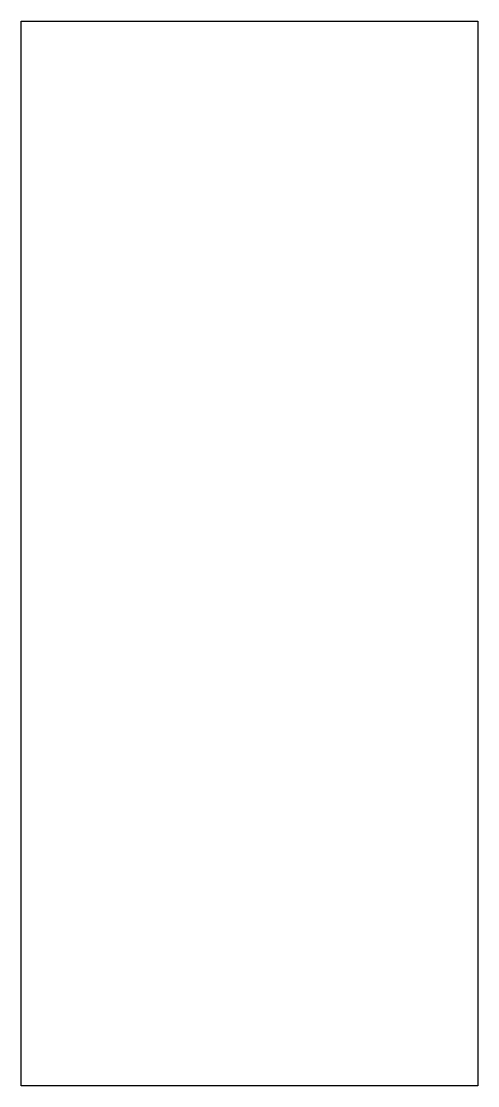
# Model space of a CAD drawing. Header units: inches. Extents: x 54.03 to 55.53, y -156.63 to -153.13.
import ezdxf

# ---------------------------------------------------------------- set-up
doc = ezdxf.new("R2010")
doc.units = ezdxf.units.IN
doc.header["$MEASUREMENT"] = 0
doc.layers.add('A201-Nice-to-have', color=7, linetype='Continuous', lineweight=9)

msp = doc.modelspace()

# ---------------------------------------------------------------- linework, layer by layer
at = {"layer": 'A201-Nice-to-have', "lineweight": -3}
for p, q in [((54.0259, -156.632), (54.0259, -153.132)), ((54.0259, -153.132), (55.5259, -153.132)), ((55.5259, -153.132), (55.5259, -156.632)), ((55.5259, -156.632), (54.0259, -156.632))]:
    msp.add_line(p, q, dxfattribs=at)

doc.saveas('drawing.dxf')
